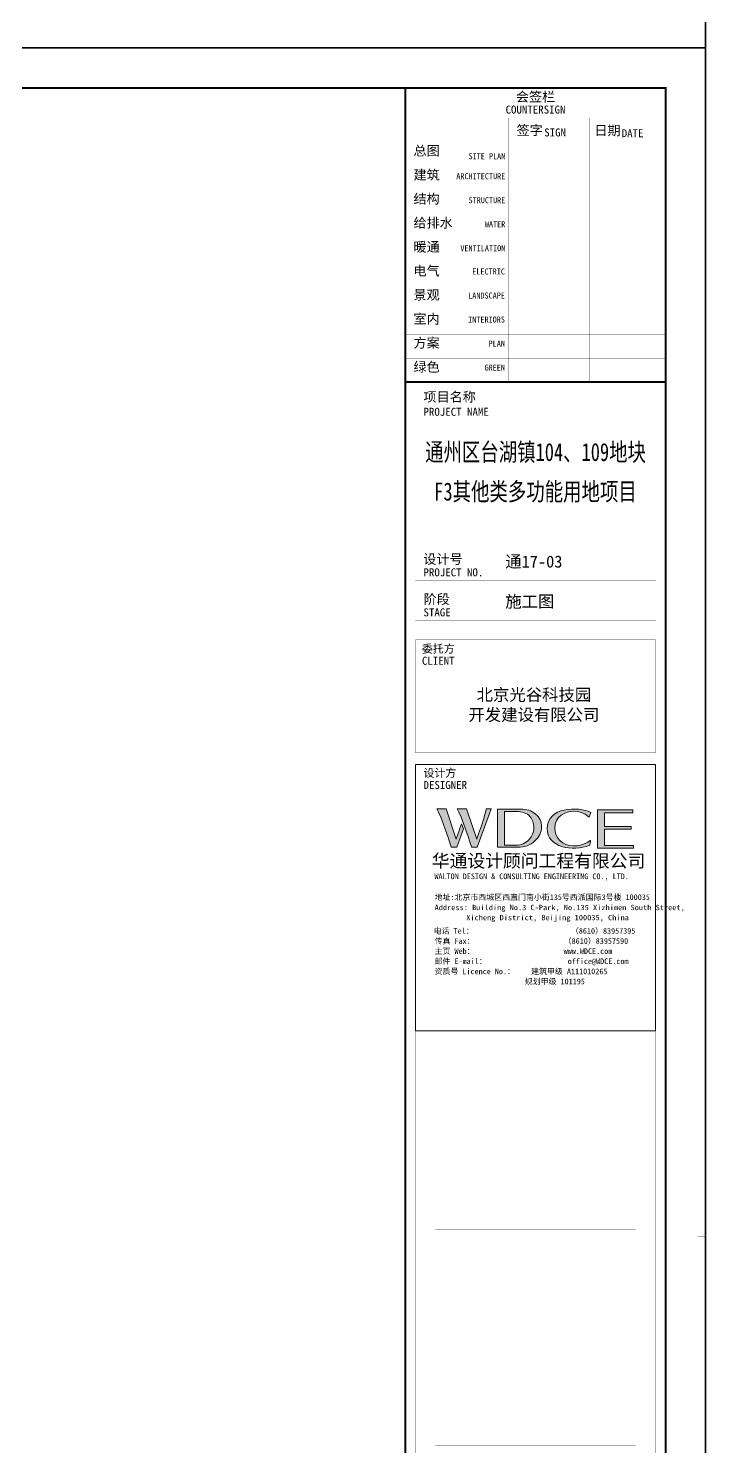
# Model space of a CAD drawing. Extents: x -186750 to 855523, y -12902 to 560425.
# Drawn here: x 48623 to 65553, y 189750 to 225189 of the extents above; entities that cross this region are included whole.
import ezdxf
from ezdxf.enums import TextEntityAlignment as Align
from ezdxf.xclip import XClip

# ---------------------------------------------------------------- set-up
doc = ezdxf.new("R2010")
doc.units = 0
doc.header["$LTSCALE"] = 1000
doc.header["$MEASUREMENT"] = 0
doc.header["$XCLIPFRAME"] = 0
doc.linetypes.add('X-104 8#10#平面$0$109-34 轴网$0$L1$0$$AUDIT_BAD_LTYPE1', pattern=[0])
doc.layers.add('10#楼幕墙$0$04-不打印_辅助线', color=165, linetype='Continuous', plot=False)
doc.styles.add('图签信息$0$hwxh', font='STXIHEI.TTF')
doc.styles.add('图签信息$0$华文细黑', font='STXIHEI.TTF', dxfattribs={"height": 10})

# ---------------------------------------------------------------- blocks, each defined once
blk = doc.blocks.new('104-8910 结构')
at = {"layer": 'Defpoints'}
blk.add_lwpolyline([(-19000, -118200), (61000, -118200.0000000002), (60999.99999999996, 41799.99999999983), (-19000, 41799.99999999996)], close=True, dxfattribs=at)
blk = doc.blocks.new('图签信息$0$logo2')
h = blk.add_hatch(color=7)
h.paths.add_polyline_path([(19.02072923148228, -7.360451359885148), (15.8446936084174, -7.360451359885148), (15.8446936084174, -3.972197714929827), (18.973875901974, -3.972197714929827), (18.973875901974, -4.243326908481412), (16.46102159731674, -4.243326908481412), (16.46102159731674, -5.448077594440615), (18.81057826824662, -5.448077594440615), (18.81057826824662, -5.685617084852073), (16.474112968797, -5.685617084852073), (16.474112968797, -7.116193928845663), (19.02072923148228, -7.116193928845663)])
edge = h.paths.add_edge_path()
edge.add_spline(control_points=[(15.25868247978811, -4.206119852695426), (15.25868247978811, -4.206119852695426), (15.12707974543398, -4.645542071723439), (15.12707974543398, -4.645542071723439), (15.12707974543398, -4.645542071723439), (14.62030586523781, -4.101044371077594), (13.73422672189007, -4.101044371077594), (13.03521638679964, -4.101044371077594), (12.07093352434616, -4.537366002123441), (12.07575666120731, -5.620504737226597), (12.07954626874107, -6.487808097793452), (12.76580974212704, -7.163908532793433), (13.73422672189007, -7.167870395215089), (14.65647939169641, -7.171832257636745), (15.22698758041487, -6.680044552687714), (15.22698758041487, -6.680044552687714), (15.22698758041487, -6.680044552687714), (15.16428680121996, -7.107581184450759), (15.16428680121996, -7.107581184450759), (13.63190731847861, -7.702549567250743), (11.41705396988504, -7.290688130286423), (11.41085279392071, -5.643242382429144), (11.40361808862898, -3.720705578598623), (14.15694021679197, -3.664550485143848), (15.25868247978811, -4.206119852695426)], knot_values=[0, 0, 0, 0, 1, 1, 1, 2, 2, 2, 3, 3, 3, 4, 4, 4, 5, 5, 5, 6, 6, 6, 7, 7, 7, 8, 8, 8, 8], degree=3, periodic=0)
edge = h.paths.add_edge_path(flags=16)
edge.add_spline(control_points=[(10.22883975316405, -5.566416702426598), (10.22883975316405, -5.159550657211323), (10.11963015423666, -4.829682546886491), (9.897076839072339, -4.575951097012613), (9.630426272606105, -4.27312700408778), (9.228038854476178, -4.122059467401161), (8.689914584682564, -4.122059467401161), (8.689914584682564, -4.122059467401161), (7.637781729401063, -4.122059467401161), (7.637781729401063, -4.122059467401161), (7.637781729401063, -4.122059467401161), (7.637781729401063, -7.098279420504263), (7.637781729401063, -7.098279420504263), (7.637781729401063, -7.098279420504263), (8.662698312394665, -7.098279420504263), (8.662698312394665, -7.098279420504263), (9.133298666132232, -7.098279420504263), (9.519149615023942, -6.933603747673694), (9.822662727500367, -6.603735637348863), (10.09482545037934, -6.309179779043138), (10.22883975316405, -5.963636473919581), (10.22883975316405, -5.566416702426598)], knot_values=[0, 0, 0, 0, 1, 1, 1, 2, 2, 2, 3, 3, 3, 4, 4, 4, 5, 5, 5, 6, 6, 6, 7, 7, 7, 7], degree=3, periodic=0)
edge = h.paths.add_edge_path()
edge.add_spline(control_points=[(10.91889283408378, -5.50509396233488), (10.91889283408378, -5.9619139250406), (10.72493383031053, -6.365851637161608), (10.33598229343666, -6.719146412240579), (9.919814484274886, -7.098279420504263), (9.413729623630314, -7.288104306967952), (8.81703869195135, -7.288104306967952), (8.81703869195135, -7.288104306967952), (7.027999426241845, -7.288104306967952), (7.027999426241845, -7.288104306967952), (7.027999426241845, -7.288104306967952), (7.027999426241845, -3.924999875645752), (7.027999426241845, -3.924999875645752), (7.027999426241845, -3.924999875645752), (9.095402590794654, -3.924999875645752), (9.095402590794654, -3.924999875645752), (9.592874707044322, -3.924999875645752), (10.01489918239463, -4.063148295740016), (10.36319856572456, -4.339789645704339), (10.73320206492964, -4.636757072440637), (10.91889283408378, -5.025708609314512), (10.91889283408378, -5.50509396233488)], knot_values=[0, 0, 0, 0, 1, 1, 1, 2, 2, 2, 3, 3, 3, 4, 4, 4, 5, 5, 5, 6, 6, 6, 7, 7, 7, 7], degree=3, periodic=0)
at = {"lineweight": 0}
blk.add_lwpolyline([(19.02072923148228, -7.360451359885148), (15.8446936084174, -7.360451359885148), (15.8446936084174, -3.972197714929827), (18.973875901974, -3.972197714929827), (18.973875901974, -4.243326908481412), (16.46102159731674, -4.243326908481412), (16.46102159731674, -5.448077594440615), (18.81057826824662, -5.448077594440615), (18.81057826824662, -5.685617084852073), (16.474112968797, -5.685617084852073), (16.474112968797, -7.116193928845663), (19.02072923148228, -7.116193928845663), (19.02072923148228, -7.360451359885148)], dxfattribs=at)
for points, knots in [([(15.25868247978811, -4.206119852695426), (15.25868247978811, -4.206119852695426), (15.12707974543398, -4.645542071723439), (15.12707974543398, -4.645542071723439), (15.12707974543398, -4.645542071723439), (14.62030586523781, -4.101044371077594), (13.73422672189007, -4.101044371077594), (13.03521638679964, -4.101044371077594), (12.07093352434616, -4.537366002123441), (12.07575666120731, -5.620504737226597), (12.07954626874107, -6.487808097793452), (12.76580974212704, -7.163908532793433), (13.73422672189007, -7.167870395215089), (14.65647939169641, -7.171832257636745), (15.22698758041487, -6.680044552687714), (15.22698758041487, -6.680044552687714), (15.22698758041487, -6.680044552687714), (15.16428680121996, -7.107581184450759), (15.16428680121996, -7.107581184450759), (13.63190731847861, -7.702549567250743), (11.41705396988504, -7.290688130286423), (11.41085279392071, -5.643242382429144), (11.40361808862898, -3.720705578598623), (14.15694021679197, -3.664550485143848), (15.25868247978811, -4.206119852695426)], [0, 0, 0, 0, 1, 1, 1, 2, 2, 2, 3, 3, 3, 4, 4, 4, 5, 5, 5, 6, 6, 6, 7, 7, 7, 8, 8, 8, 8]), ([(10.91889283408378, -5.50509396233488), (10.91889283408378, -5.9619139250406), (10.72493383031053, -6.365851637161608), (10.33598229343666, -6.719146412240579), (9.919814484274886, -7.098279420504263), (9.413729623630314, -7.288104306967952), (8.81703869195135, -7.288104306967952), (8.81703869195135, -7.288104306967952), (7.027999426241845, -7.288104306967952), (7.027999426241845, -7.288104306967952), (7.027999426241845, -7.288104306967952), (7.027999426241845, -3.924999875645752), (7.027999426241845, -3.924999875645752), (7.027999426241845, -3.924999875645752), (9.095402590794654, -3.924999875645752), (9.095402590794654, -3.924999875645752), (9.592874707044322, -3.924999875645752), (10.01489918239463, -4.063148295740016), (10.36319856572456, -4.339789645704339), (10.73320206492964, -4.636757072440637), (10.91889283408378, -5.025708609314512), (10.91889283408378, -5.50509396233488)], [0, 0, 0, 0, 1, 1, 1, 2, 2, 2, 3, 3, 3, 4, 4, 4, 5, 5, 5, 6, 6, 6, 7, 7, 7, 7]), ([(10.22883975316405, -5.566416702426598), (10.22883975316405, -5.159550657211323), (10.11963015423666, -4.829682546886491), (9.897076839072339, -4.575951097012613), (9.630426272606105, -4.27312700408778), (9.228038854476178, -4.122059467401161), (8.689914584682564, -4.122059467401161), (8.689914584682564, -4.122059467401161), (7.637781729401063, -4.122059467401161), (7.637781729401063, -4.122059467401161), (7.637781729401063, -4.122059467401161), (7.637781729401063, -7.098279420504263), (7.637781729401063, -7.098279420504263), (7.637781729401063, -7.098279420504263), (8.662698312394665, -7.098279420504263), (8.662698312394665, -7.098279420504263), (9.133298666132232, -7.098279420504263), (9.519149615023942, -6.933603747673694), (9.822662727500367, -6.603735637348863), (10.09482545037934, -6.309179779043138), (10.22883975316405, -5.963636473919581), (10.22883975316405, -5.566416702426598)], [0, 0, 0, 0, 1, 1, 1, 2, 2, 2, 3, 3, 3, 4, 4, 4, 5, 5, 5, 6, 6, 6, 7, 7, 7, 7])]:
    blk.add_open_spline(points, degree=3, knots=knots, dxfattribs=at)
blk = doc.blocks.new('图签信息$0$logo1')
h = blk.add_hatch(color=8)
edge = h.paths.add_edge_path()
edge.add_spline(control_points=[(3.862643606226645, -5.205025947616417), (3.634578134649581, -5.879576088625315), (3.385842076524747, -6.562394464253322), (3.385842076524747, -6.562394464253322), (3.385842076524747, -6.562394464253322), (2.502863521159167, -3.90811889663174), (2.502863521159167, -3.90811889663174), (2.502863521159167, -3.90811889663174), (1.801786127413963, -3.90536281842537), (1.687408881849635, -3.90811889663174), (2.021238854596123, -4.385953955661026), (2.951759759021575, -7.27122332795394), (2.951759759021575, -7.27122332795394), (2.951759759021575, -7.27122332795394), (3.437174033118377, -7.27122332795394), (3.437174033118377, -7.27122332795394), (3.437174033118377, -7.27122332795394), (4.032486925694156, -5.658745322339971), (4.032486925694156, -5.658745322339971), (4.032486925694156, -5.658745322339971), (3.862643606226645, -5.205025947616417), (3.862643606226645, -5.205025947616417)], knot_values=[0, 0, 0, 0, 1, 1, 1, 2, 2, 2, 3, 3, 3, 4, 4, 4, 5, 5, 5, 6, 6, 6, 7, 7, 7, 7], degree=3, periodic=0)
h = blk.add_hatch(color=7)
edge = h.paths.add_edge_path()
edge.add_spline(control_points=[(6.037533820827859, -3.90811889663174), (6.08955479697308, -4.100872116189696), (5.198308006988392, -6.562394464253322), (5.198308006988392, -6.562394464253322), (5.198308006988392, -6.562394464253322), (4.302238080142557, -3.90811889663174), (4.302238080142557, -3.90811889663174), (4.302238080142557, -3.90811889663174), (3.600471666845761, -3.90536281842537), (3.486438931057229, -3.90811889663174), (3.820613413579513, -4.385953955661026), (4.751134318004965, -7.27122332795394), (4.751134318004965, -7.27122332795394), (4.751134318004965, -7.27122332795394), (5.23620408232597, -7.27122332795394), (5.23620408232597, -7.27122332795394), (5.23620408232597, -7.27122332795394), (6.332778698685176, -4.300343276375678), (6.332778698685176, -4.300343276375678), (6.332778698685176, -4.300343276375678), (6.481951431604917, -3.90811889663174), (6.481951431604917, -3.90811889663174), (6.481951431604917, -3.90811889663174), (6.214267335811294, -3.913803307932376), (6.037533820827859, -3.90811889663174)], knot_values=[0, 0, 0, 0, 1, 1, 1, 2, 2, 2, 3, 3, 3, 4, 4, 4, 5, 5, 5, 6, 6, 6, 7, 7, 7, 8, 8, 8, 8], degree=3, periodic=0)
at = {"color": 8, "lineweight": 0}
blk.add_open_spline([(3.862643606226645, -5.205025947616417), (3.634578134649581, -5.879576088625315), (3.385842076524747, -6.562394464253322), (3.385842076524747, -6.562394464253322), (3.385842076524747, -6.562394464253322), (2.502863521159167, -3.90811889663174), (2.502863521159167, -3.90811889663174), (2.502863521159167, -3.90811889663174), (1.801786127413963, -3.90536281842537), (1.687408881849635, -3.90811889663174), (2.021238854596123, -4.385953955661026), (2.951759759021575, -7.27122332795394), (2.951759759021575, -7.27122332795394), (2.951759759021575, -7.27122332795394), (3.437174033118377, -7.27122332795394), (3.437174033118377, -7.27122332795394), (3.437174033118377, -7.27122332795394), (4.032486925694156, -5.658745322339971), (4.032486925694156, -5.658745322339971), (4.032486925694156, -5.658745322339971), (3.862643606226645, -5.205025947616417), (3.862643606226645, -5.205025947616417)], degree=3, knots=[0, 0, 0, 0, 1, 1, 1, 2, 2, 2, 3, 3, 3, 4, 4, 4, 5, 5, 5, 6, 6, 6, 7, 7, 7, 7], dxfattribs=at)
at = {"lineweight": 0}
blk.add_open_spline([(6.037533820827859, -3.90811889663174), (6.08955479697308, -4.100872116189696), (5.198308006988392, -6.562394464253322), (5.198308006988392, -6.562394464253322), (5.198308006988392, -6.562394464253322), (4.302238080142557, -3.90811889663174), (4.302238080142557, -3.90811889663174), (4.302238080142557, -3.90811889663174), (3.600471666845761, -3.90536281842537), (3.486438931057229, -3.90811889663174), (3.820613413579513, -4.385953955661026), (4.751134318004965, -7.27122332795394), (4.751134318004965, -7.27122332795394), (4.751134318004965, -7.27122332795394), (5.23620408232597, -7.27122332795394), (5.23620408232597, -7.27122332795394), (5.23620408232597, -7.27122332795394), (6.332778698685176, -4.300343276375678), (6.332778698685176, -4.300343276375678), (6.332778698685176, -4.300343276375678), (6.481951431604917, -3.90811889663174), (6.481951431604917, -3.90811889663174), (6.481951431604917, -3.90811889663174), (6.214267335811294, -3.913803307932376), (6.037533820827859, -3.90811889663174)], degree=3, knots=[0, 0, 0, 0, 1, 1, 1, 2, 2, 2, 3, 3, 3, 4, 4, 4, 5, 5, 5, 6, 6, 6, 7, 7, 7, 8, 8, 8, 8], dxfattribs=at)
blk.add_blockref('图签信息$0$logo2', (0, 0))
blk = doc.blocks.new('图签信息$0$时间-logo')
at = {"layer": 'Defpoints', "lineweight": 0}
blk.add_lwpolyline([(0.0001722548878984043, -23.45663710463375), (-21.16633611514082, -23.45663710463375), (-21.16633611514082, 0.0003445097757963644), (0.0001722548878984043, 0.0003445097757963644), (0.0001722548878984043, -23.45663710463375)], dxfattribs=at)
blk.add_blockref('图签信息$0$logo1', (-20.96700383288875, 0))
at = {"style": '图签信息$0$hwxh'}
for s, height, p in [('华通设计顾问工程有限公司 ', 1.15, (-19.72643262400533, -9.054043845530455)), ('WALTON DESIGN & CONSULTING ENGINEERING CO., LTD.', 0.5, (-19.49719682217647, -10.09596388025067)), ('Address: Building No.3 C-Park, No.135 Xizhimen South Street, ', 0.47, (-19.48452197453581, -12.82680056417378)), ('地址:北京市西城区西直门南小街135号西派国际3号楼 100035', 0.5, (-19.48452197453581, -11.93552792325897)), ('Xicheng District, Beijing 100035, China ', 0.47, (-16.69079096705566, -13.71807320508858)), ('电话 Tel：                        （8610）83957395 ', 0.5, (-19.56392193949079, -14.90643672630832)), ('传真 Fax：                      （8610）83957590 ', 0.5, (-19.48452197453581, -15.79770936722312)), ('主页 Web：                      www.WDCE.com ', 0.5, (-19.48452197453581, -16.68898200813793)), ('邮件 E-mail：                    office@WDCE.com ', 0.5, (-19.48452197453581, -17.58025464905273)), ('资质号 Licence No.：    建筑甲级 A111010265 ', 0.5, (-19.48452197453581, -18.47152728996753)), ('   规划甲级 101195', 0.5, (-12.60204497318924, -19.36279993088234))]:
    blk.add_text(s, height=height, dxfattribs=at).set_placement(p)
blk = doc.blocks.new('图签信息')
at = {"const_width": 0.5}
for points in [[(-65.00000000000273, 574), (-64.99999999999545, 500.4999999999999), (4.320099833421409e-12, 500.4999999999999), (4.320099833421409e-12, 574)], [(-64.99999999999545, -1.4210854715202e-14), (4.320099833421409e-12, -1.4210854715202e-14), (4.320099833421409e-12, 500.4999999999999), (-64.99999999999545, 500.4999999999999)]]:
    blk.add_lwpolyline(points, close=True, dxfattribs=at)
for points, const_width in [([(-64.99999999999545, 566.5), (4.320099833421409e-12, 566.5)], 0.05), ([(-39.14477304461911, 566.5), (-39.14477304461911, 500.4999999999999)], 0.05), ([(-19.1006717005539, 566.5), (-19.1006717005539, 500.4999999999999)], 0.05), ([(-64.99999999999545, 560.5), (4.320099833421409e-12, 560.5)], 0.05), ([(-64.99999999999545, 554.5), (4.320099833421409e-12, 554.5)], 0.05), ([(-64.99999999999545, 548.5), (4.320099833421409e-12, 548.5)], 0.05), ([(-64.99999999999545, 542.5), (4.320099833421409e-12, 542.5)], 0.05), ([(-64.99999999999545, 536.5), (4.320099833421409e-12, 536.5)], 0.05), ([(-64.99999999999545, 530.5), (4.320099833421409e-12, 530.5)], 0.05), ([(-64.99999999999545, 524.5), (4.320099833421409e-12, 524.5)], 0.05), ([(-64.99999999999545, 518.5), (4.320099833421409e-12, 518.5)], 0.05), ([(-64.99999999999545, 512.5), (4.320099833421409e-12, 512.5)], 0.05), ([(-64.99999999999545, 512.5), (4.320099833421409e-12, 512.5)], 0.05), ([(-64.99999999999545, 506.4999999999999), (4.320099833421409e-12, 506.4999999999999)], 0.05), ([(-64.99999999999545, 500.4999999999999), (4.320099833421409e-12, 500.4999999999999)], 0.05), ([(-62.49999999999545, 450.8651490923694), (-2.49999999999568, 450.8651490923694)], 0.05), ([(-62.49999999999545, 440.8651490923694), (-2.49999999999568, 440.8651490923694)], 0.05), ([(-2.49999999999568, 407.8537807337489), (-2.49999999999568, 436.1180226144788), (-62.49999999999545, 436.1180226144788), (-62.49999999999545, 407.8537807337489)], 0.04999999999999995), ([(-62.49999999999545, 407.8537807337489), (-2.49999999999568, 407.8537807337489)], 0.04999999999999995), ([(-62.49999999999545, 404.9158514156406), (-62.49999999999545, 227.8271815069857)], 0.04999999999999995), ([(-62.49999999999545, 404.9158514156406), (-2.49999999999568, 404.9158514156406)], 0.04999999999999995), ([(-62.49999999999545, 227.8271815069857), (-2.49999999999568, 227.8271815069857), (-2.49999999999568, 404.9158514156406)], 0.04999999999999995), ([(-57.49999999999545, 338.3612295669009), (-7.49999999999568, 338.3612295669009)], 0.04999999999999995), ([(-57.49999999999545, 288.8268789483773), (-7.49999999999568, 288.8268789483773)], 0.04999999999999995), ([(-57.49999999999545, 234.8537807337489), (-7.49999999999568, 234.8537807337489)], 0.04999999999999995)]:
    blk.add_lwpolyline(points, dxfattribs=dict(const_width=const_width))
at = {"ltscale": 0.001, "xscale": 2.834689937531525, "yscale": 2.834689937531525, "zscale": 2.834689937531525}
blk.add_blockref('图签信息$0$时间-logo', (-2.49999999999568, 404.9158514156406), dxfattribs=at)
at = {"style": '图签信息$0$华文细黑'}
for s, height, p in [('会签栏', 2.4, (-32.50000000000273, 573)), ('COUNTERSIGN', 2, (-32.50000000000273, 569.5977370786459))]:
    blk.add_text(s, height=height, dxfattribs=at).set_placement(p, align=Align.TOP_CENTER)
for s, height, p in [('签字', 2.4, (-37.22245963978207, 564.6340591497828)), ('SIGN', 2, (-30.32005426888213, 563.8845074550445)), ('日期', 2.4, (-17.79201240960833, 564.5784462411502)), ('DATE', 2, (-10.95922043231553, 563.6957848773163)), ('总图', 2.4, (-62.99999999999568, 559.5)), ('建筑', 2.4, (-62.99999999999568, 553.5)), ('结构', 2.4, (-62.99999999999568, 547.5)), ('给排水', 2.4, (-62.99999999999568, 541.5)), ('暖通', 2.4, (-62.99999999999568, 535.5)), ('电气', 2.4, (-62.99999999999568, 529.5)), ('景观', 2.4, (-62.99999999999568, 523.5)), ('室内', 2.4, (-62.99999999999568, 517.5)), ('方案', 2.4, (-62.99999999999568, 511.4999999999999)), ('绿色', 2.4, (-62.99999999999568, 505.5000000000001)), ('项目名称', 2.4, (-60.4999999999884, 498.003326759801)), ('PROJECT NAME', 2, (-60.4999999999884, 494.0786817350855)), ('设计号', 2.4, (-60.54465229522907, 457.4789648001825)), ('PROJECT NO.', 2, (-60.4999999999884, 453.965486020541)), ('阶段', 2.4, (-60.4999999999884, 447.4691970374261)), ('STAGE', 2, (-60.4999999999884, 443.965486020541)), ('委托方', 2, (-60.89723522267286, 434.8600734792527)), ('CLIENT', 2, (-60.89723522267286, 431.8600734792526)), ('设计方', 1.999999999999999, (-60.4999999999884, 403.83357933944)), ('DESIGNER', 1.999999999999999, (-60.4999999999884, 400.8335793394399))]:
    blk.add_text(s, height=height, dxfattribs=at).set_placement(p, align=Align.TOP_LEFT)
for s, p in [('SITE PLAN', (-40.05562734564137, 557.6984817677658)), ('ARCHITECTURE', (-40.05562734564137, 552.6984817677658)), ('STRUCTURE', (-40.05562734564137, 546.6984817677658)), ('WATER', (-40.05562734564137, 540.6984817677658)), ('VENTILATION', (-40.05562734564137, 534.6984817677658)), ('ELECTRIC', (-40.14477304461911, 528.8864235618494)), ('LANDSCAPE', (-40.14477304461911, 522.8864235618494)), ('INTERIORS', (-40.14477304461911, 516.8864235618494)), ('PLAN', (-40.14477304461911, 510.8864235618493)), ('GREEN', (-40.14477304461911, 504.8864235618494))]:
    blk.add_text(s, height=1.5, dxfattribs=at).set_placement(p, align=Align.TOP_RIGHT)
at = {"color": 4, "style": '图签信息$0$华文细黑', "width": 0.75}
for s, p in [('通州区台湖镇104、109地块', (-32.49999999999545, 480.7776606936532)), ('F3其他类多功能用地项目', (-32.49999999999545, 470.9054438621387))]:
    blk.add_text(s, height=4.5, dxfattribs=at).set_placement(p, align=Align.CENTER)
at = {"color": 4, "ltscale": 0.001, "char_height": 3, "width": 58.48948377250053, "style": '图签信息$0$华文细黑'}
for s, insert, attachment_point in [('通17-03', (-40.06242156794815, 455.5107781340303), 4), ('施工图', (-40.06242156794815, 445.5107781340303), 4), ('北京光谷科技园\\P开发建设有限公司', (-32.89723522267286, 419.7059220486553), 5)]:
    blk.add_mtext(s, dxfattribs=dict(at, insert=insert, attachment_point=attachment_point))
blk = doc.blocks.new('图签-A1')
at = {"color": 2}
blk.add_blockref('图签信息', (0, 0), dxfattribs=at)
blk = doc.blocks.new('图框-A1')
for points, const_width in [([(5.684341886080801e-13, 0), (841.0000000000002, 0), (841.0000000000002, 594), (5.684341886080801e-13, 594)], 0.05), ([(765.9999999999966, 584), (25.00000000000045, 584), (25.00000000000045, 10), (766.0000000000002, 10)], 0.5)]:
    blk.add_lwpolyline(points, close=True, dxfattribs=dict(const_width=const_width))
at = {"const_width": 0.05}
blk.add_lwpolyline([(841.0000000000002, 297), (839.0000000000002, 297)], dxfattribs=at)
blk = doc.blocks.new('104-10 轴网')
at = {"layer": 'Defpoints'}
blk.add_lwpolyline([(-16049.99999999992, 45500.00000000001), (58050.00000000011, 45499.99999999999), (58050.00000000011, -11900.00000000001), (-16049.99999999998, -11899.99999999996)], close=True, dxfattribs=at)
blk = doc.blocks.new('10#楼幕墙')
at = {"layer": '10#楼幕墙$0$04-不打印_辅助线'}
for points in [[(-18549.99999999994, 224700), (65550.00000000006, 224700), (65550.00000000006, 284100), (-18549.99999999994, 284100)], [(-18549.99999999994, 165300), (65550.00000000006, 165300), (65550.00000000006, 224700), (-18549.99999999994, 224700)]]:
    blk.add_lwpolyline(points, close=True, dxfattribs=at)
blk = doc.blocks.new('X-104 8#10#平面')
at = {"linetype": 'X-104 8#10#平面$0$109-34 轴网$0$L1$0$$AUDIT_BAD_LTYPE1'}
for points in [[(65550.00000000015, 284100.0000000001), (65550.00000000015, 224700.0000000001), (-18549.99999999987, 224700.0000000001), (-18549.99999999987, 284100.0000000001)], [(65550.00000000015, 224700.0000000001), (65550.00000000015, 165300.0000000001), (-18549.99999999987, 165300.0000000001), (-18549.99999999987, 224700.0000000001)]]:
    blk.add_lwpolyline(points, close=True, dxfattribs=at)
ref = blk.add_blockref('10#楼幕墙', (0, 0), dxfattribs=at)
XClip(ref).set_block_clipping_path([(-18549.99999999996, -12899.99999999999), (65550.00000000006, 343500.0000000001)])
at = {"xscale": 100, "yscale": 100, "zscale": 100}
for name, p in [('图框-A1', (-18549.99999999987, 224700.0000000001)), ('图框-A1', (-18549.99999999987, 165300.0000000001)), ('图签-A1', (64550.00000000014, 166300.0000000001))]:
    blk.add_blockref(name, p, dxfattribs=at)
at = {"linetype": 'X-104 8#10#平面$0$109-34 轴网$0$L1$0$$AUDIT_BAD_LTYPE1'}
ref = blk.add_blockref('104-8910 结构', (-130.0000000001637, 284500.0000000001), dxfattribs=at)
XClip(ref).set_block_clipping_path([(-15919.999999999593, -118200.00000000015), (58180.00000000041, -60800.00000000007)])
ref = blk.add_blockref('104-10 轴网', (1.527951098978519e-10, 178200), dxfattribs=at)
XClip(ref).set_block_clipping_path([(-16049.999999999924, -11899.999999999913), (58049.99999999998, 45500)])

msp = doc.modelspace()

# ---------------------------------------------------------------- linework, layer by layer
for points in [[(-18549.99999999994, 224700.0000000001), (65550.00000000001, 224700.0000000001), (65550.00000000001, 284100.0000000001), (-18549.99999999994, 284100.0000000001)], [(-18549.99999999994, 165300.0000000001), (65550.00000000001, 165300.0000000001), (65550.00000000001, 224700.0000000001), (-18549.99999999994, 224700.0000000001)]]:
    msp.add_lwpolyline(points, close=True)

# ---------------------------------------------------------------- block references
msp.add_blockref('X-104 8#10#平面', (0, 0))

doc.saveas('drawing.dxf')
